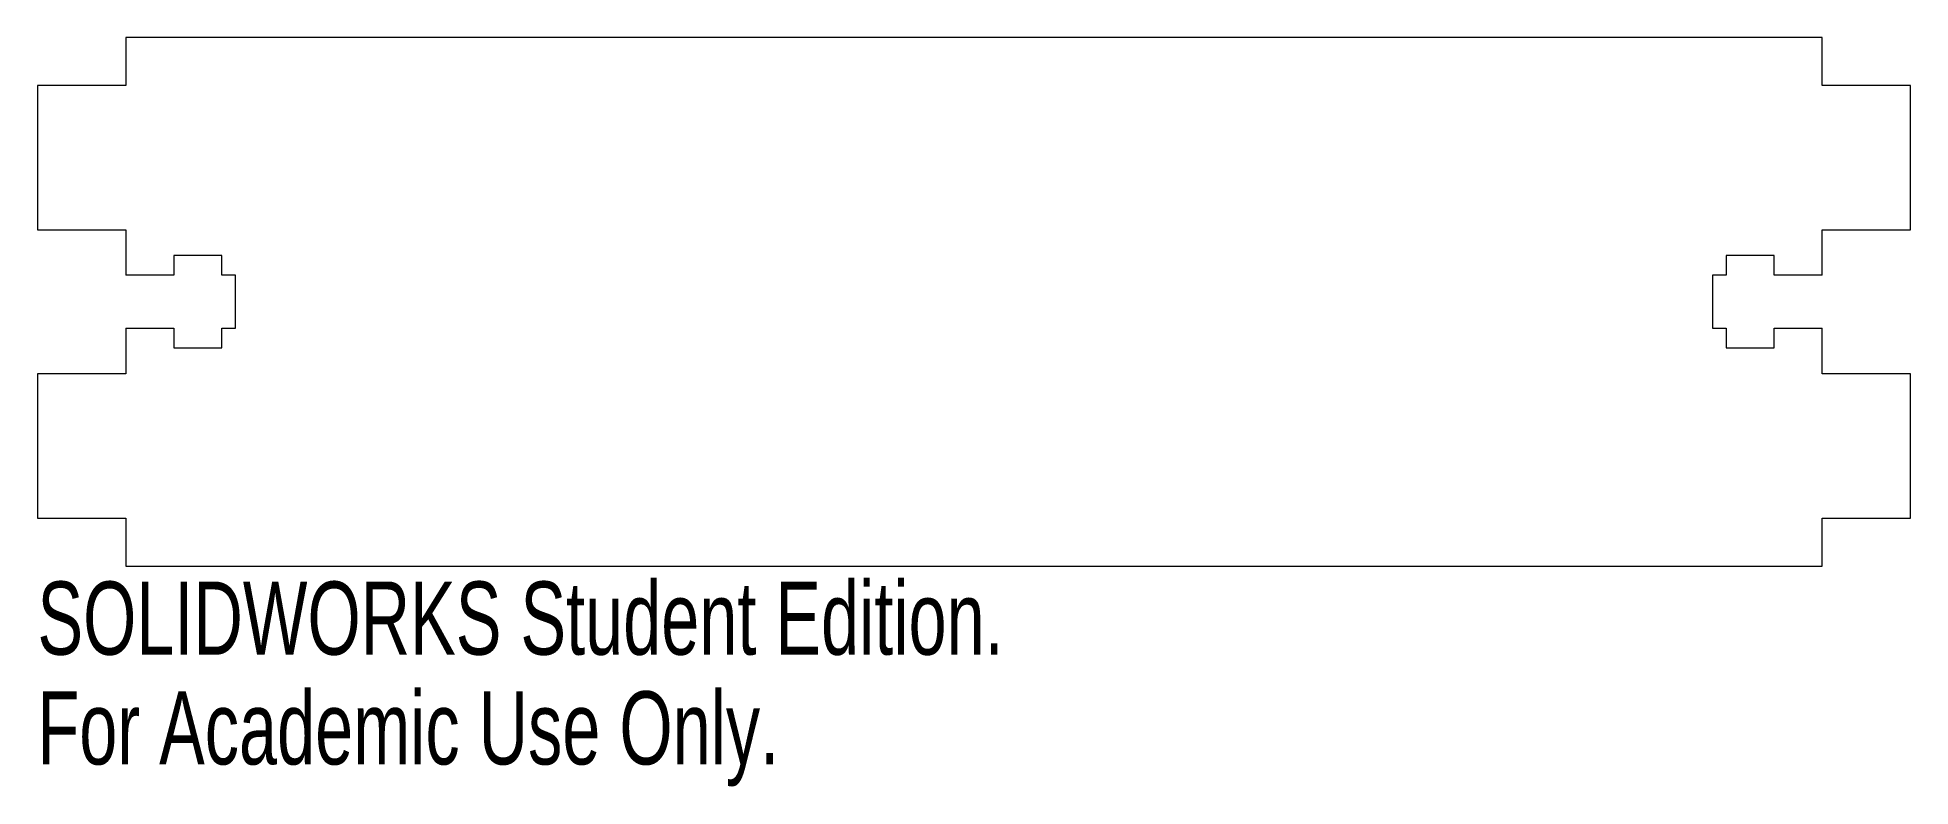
# Model space of a CAD drawing. Header units: inches. Extents: x -2.44 to 2.44, y -1.26 to 0.69.
import ezdxf

# ---------------------------------------------------------------- set-up
doc = ezdxf.new("R2010")
doc.units = ezdxf.units.IN
doc.header["$MEASUREMENT"] = 0
doc.styles.add('SLDTEXTSTYLE0', font='TXT', dxfattribs={"width": 0.7})

msp = doc.modelspace()

# ---------------------------------------------------------------- linework, layer by layer
at = {"color": 7, "linetype": 'Continuous', "lineweight": 15}
for p, q in [((2.2075, 0.6875), (-2.2075, 0.6875)), ((-2.2075, 0.6875), (-2.2075, 0.5625)), ((2.2075, 0.5625), (2.2075, 0.6875)), ((-2.2075, 0.5625), (-2.4375, 0.5625)), ((-2.4375, 0.5625), (-2.4375, 0.1875)), ((2.4375, 0.5625), (2.2075, 0.5625)), ((2.4375, 0.1875), (2.4375, 0.5625)), ((-2.4375, 0.1875), (-2.2075, 0.1875)), ((-2.2075, 0.1875), (-2.2075, 0.069)), ((2.2075, 0.069), (2.2075, 0.1875)), ((2.2075, 0.1875), (2.4375, 0.1875)), ((-2.0825, 0.12), (-2.0825, 0.069)), ((-1.9575, 0.12), (-2.0825, 0.12)), ((-1.9575, 0.069), (-1.9575, 0.12)), ((1.9575, 0.12), (1.9575, 0.069)), ((2.0825, 0.12), (1.9575, 0.12)), ((2.0825, 0.069), (2.0825, 0.12)), ((-2.0825, 0.069), (-2.2075, 0.069)), ((-1.9218, 0.069), (-1.9575, 0.069)), ((-1.9218, -0.069), (-1.9218, 0.069)), ((1.9218, 0.069), (1.9218, -0.069)), ((1.9575, 0.069), (1.9218, 0.069)), ((2.2075, 0.069), (2.0825, 0.069)), ((-2.2075, -0.069), (-2.0825, -0.069)), ((-2.2075, -0.069), (-2.2075, -0.1875)), ((-2.0825, -0.069), (-2.0825, -0.12)), ((-1.9575, -0.069), (-1.9218, -0.069)), ((-1.9575, -0.12), (-1.9575, -0.069)), ((1.9218, -0.069), (1.9575, -0.069)), ((1.9575, -0.069), (1.9575, -0.12)), ((2.0825, -0.069), (2.2075, -0.069)), ((2.0825, -0.12), (2.0825, -0.069)), ((2.2075, -0.1875), (2.2075, -0.069)), ((-2.0825, -0.12), (-1.9575, -0.12)), ((1.9575, -0.12), (2.0825, -0.12)), ((-2.2075, -0.1875), (-2.4375, -0.1875)), ((-2.4375, -0.1875), (-2.4375, -0.5625)), ((2.4375, -0.1875), (2.2075, -0.1875)), ((2.4375, -0.5625), (2.4375, -0.1875)), ((-2.4375, -0.5625), (-2.2075, -0.5625)), ((-2.2075, -0.5625), (-2.2075, -0.6875)), ((2.2075, -0.6875), (2.2075, -0.5625)), ((2.2075, -0.5625), (2.4375, -0.5625)), ((-2.2075, -0.6875), (2.2075, -0.6875))]:
    msp.add_line(p, q, dxfattribs=at)

# ---------------------------------------------------------------- texts
at = {"color": 7, "linetype": 'Continuous', "char_height": 0.1903, "attachment_point": 1, "style": 'SLDTEXTSTYLE0'}
for s, insert in [('SOLIDWORKS Student Edition.', (-2.4375, -0.7276)), ('For Academic Use Only.', (-2.4375, -1.0131))]:
    msp.add_mtext(s, dxfattribs=dict(at, insert=insert))

doc.saveas('drawing.dxf')
